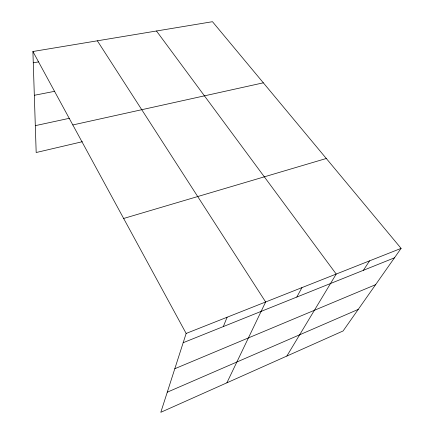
<?xml version="1.0" encoding="UTF-8"?>
<svg xmlns="http://www.w3.org/2000/svg" width="434" height="434" viewBox="0 0 434 434"><rect width="100%" height="100%" fill="white"/><g stroke="black" fill="none" stroke-linecap="round" stroke-linejoin="round"><path stroke-width="0.65" d="M32.903 51.505L186.148 333.442L160.808 412.3L343.093 330.958L401.097 248.378L212.476 21.7L32.903 51.505L36.179 152.524L82.389 141.701M223.32 326.58L227.112 317.232M226.884 382.815L265.641 301.983L97.362 40.807M296.807 297.057L301.945 287.617M286.847 356.059L336.214 274.055L156.484 30.993M363.377 270.311L369.567 260.856M167.274 392.19L358.24 309.399M174.815 368.721L375.6 284.677M183.17 342.708L394.468 257.818M186.148 333.442L401.097 248.378M123.657 218.47L326.303 158.491M72.825 124.954L263.335 82.823M35.306 125.659L69.331 118.308M34.324 95.29L54.679 91.308M33.272 62.8L38.561 61.883"/></g></svg>
